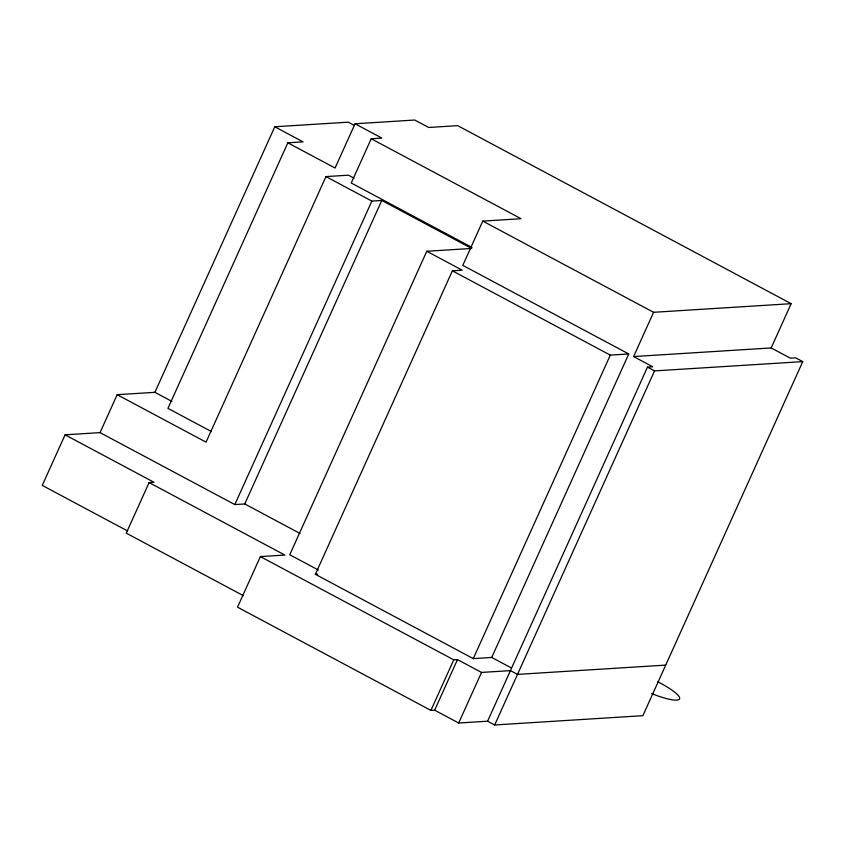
<?xml version="1.0" encoding="UTF-8"?>
<svg xmlns="http://www.w3.org/2000/svg" width="845" height="845" viewBox="0 0 845 845"><rect width="100%" height="100%" fill="white"/><g stroke="black" fill="none" stroke-linecap="round" stroke-linejoin="round"><path stroke-width="1.27" d="M300.059 533.48L244.754 503.958L234.825 504.581L100.048 432.619L65.086 434.816L42.25 485.389L127.669 530.998M100.048 432.619L117.17 394.689L154.899 392.323L171.852 401.375M154.899 392.323L274.794 126.771L348.288 122.166L354.023 125.229M274.794 126.771L303.049 141.854L287.839 142.805L167.944 408.357L211.408 431.563M65.086 434.816L153.97 482.263L149.111 482.569L126.264 533.153L243.476 595.725M354.055 178.158L348.478 175.179L325.959 176.594L206.053 442.136L117.17 394.689M791.163 303.682L653.586 312.301L633.602 356.558L771.179 347.939L791.163 303.682L457.694 125.651L428.7 127.468L414.768 120.032L355.058 123.771L335.074 168.028L287.839 142.805M355.058 123.771L381.855 138.073L371.23 138.738L351.245 182.995L472.017 247.469M234.825 504.581L371.853 201.089L381.782 200.466L471.658 248.451L426.778 251.261L289.75 554.753L318.343 570.016M244.754 503.958L381.782 200.466M149.111 482.569L284.881 555.059L260.366 556.591L237.529 607.175L430.908 710.413L434.647 710.18L458.687 723.014L487.607 721.197L494.674 724.968L642.887 715.683L802.75 361.618L795.684 357.847L790.371 358.185L771.179 347.939M511.193 667.846L491.727 657.452L473.274 658.604L315.354 574.304L452.381 270.812L462.236 270.199L426.778 251.261M371.23 138.738L521.027 218.707L482.77 221.105L462.796 265.362L628.754 353.96L491.727 657.452M430.908 710.413L453.754 659.829L457.483 659.596L481.523 672.43L510.443 670.624L517.51 674.394L665.723 665.099M434.647 710.18L457.483 659.596M473.274 658.604L610.301 355.122L628.754 353.96M458.687 723.014L481.523 672.43M487.607 721.197L647.471 367.131L652.794 366.804L633.602 356.558M494.674 724.968L654.537 370.902L802.75 361.618M315.354 574.304L317.815 574.146M482.77 221.105L653.586 312.301M325.959 176.594L371.853 201.089M647.471 367.131L654.537 370.902M452.381 270.812L610.301 355.122M260.366 556.591L453.754 659.829M657.864 681.799A36.81 6.897 24.3 0 1 679.538 698.973A36.81 6.897 24.3 0 1 651.537 693.565"/></g></svg>
